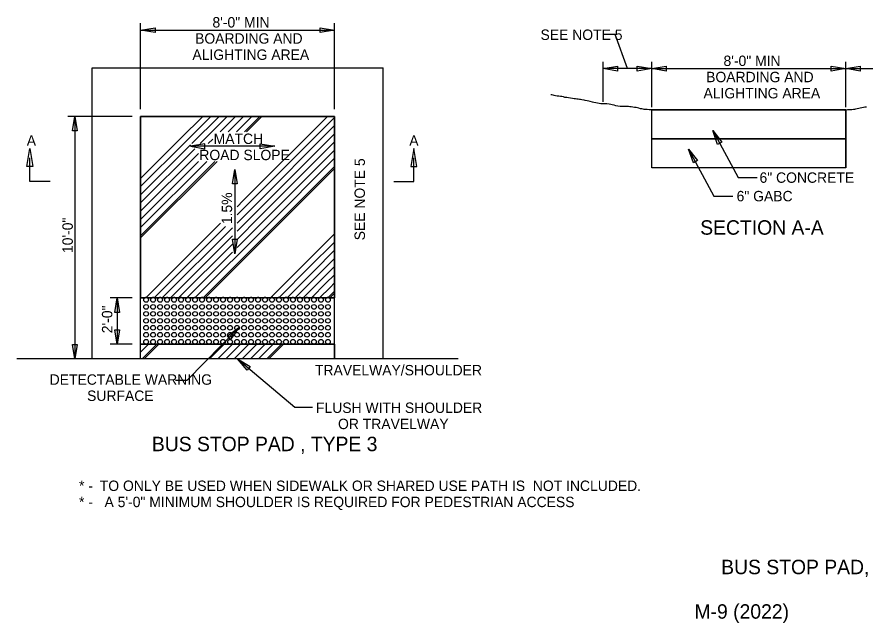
# Model space of a CAD drawing. Extents: x 1.8 to 18.1, y 0.6 to 10.4.
# Drawn here: x 1.85 to 9.18, y 0.57 to 5.82 of the extents above; entities that cross this region are included whole.
import ezdxf

# ---------------------------------------------------------------- set-up
doc = ezdxf.new("R2010")
doc.units = 0
for name, color, linetype in [('SD_P_Dimension Lines', 7, 'Continuous'), ('SD_P_Prop Object Lines', 7, 'Continuous'), ('SD_P_Shading', 7, 'Continuous'), ('SD_P_Subtitles', 7, 'Continuous'), ('SD_X_Exist Hidden Lines', 7, 'Continuous'), ('SD_X_Exist Object Lines', 7, 'Continuous'), ('SH_P_Sheet Border', 7, 'Continuous')]:
    doc.layers.add(name, color=color, linetype=linetype)

msp = doc.modelspace()

# ---------------------------------------------------------------- linework, layer by layer
at = {"layer": 'SD_P_Dimension Lines'}
for p, q in [((2.916, 5.0226), (2.916, 5.765)), ((4.5937, 5.0226), (4.5937, 5.765)), ((2.916, 5.705), (4.5937, 5.705)), ((7.0214, 5.6686), (6.9152, 5.6686)), ((7.1259, 5.3717), (7.0214, 5.6686)), ((6.9159, 5.0833), (6.9159, 5.4317)), ((7.3359, 5.0371), (7.3359, 5.4317)), ((9.0136, 5.0371), (9.0136, 5.4317)), ((7.3359, 5.3717), (6.9159, 5.3717)), ((7.3359, 5.3717), (9.0136, 5.3717)), ((9.0136, 5.3717), (9.4336, 5.3717)), ((2.8421, 4.958), (2.2869, 4.958)), ((2.3469, 4.958), (2.3469, 2.8609)), ((7.8644, 4.8365), (8.0835, 4.4295)), ((4.0757, 4.6996), (3.3462, 4.6996)), ((1.9324, 4.5245), (1.9582, 4.6808)), ((1.9582, 4.6808), (1.9849, 4.5246)), ((5.2788, 4.6808), (5.2521, 4.5246)), ((5.3046, 4.5245), (5.2788, 4.6808)), ((7.6552, 4.6765), (7.8742, 4.2695)), ((1.9582, 4.3939), (1.9582, 4.5999)), ((5.2788, 4.3939), (5.2788, 4.5999)), ((1.9849, 4.5246), (1.9324, 4.5245)), ((3.7299, 4.5001), (3.7299, 3.7707)), ((5.2521, 4.5246), (5.3046, 4.5245)), ((8.0835, 4.4295), (8.2478, 4.4295)), ((2.1322, 4.3939), (1.9582, 4.3939)), ((5.1048, 4.3939), (5.2788, 4.3939)), ((7.8742, 4.2695), (8.0385, 4.2695)), ((2.8421, 3.388), (2.653, 3.388)), ((2.713, 3.388), (2.713, 2.988)), ((3.3183, 2.6773), (3.7665, 3.1327)), ((2.8421, 2.988), (2.653, 2.988)), ((3.7549, 2.8609), (4.2489, 2.4415)), ((3.2183, 2.6773), (3.3183, 2.6773)), ((4.2489, 2.4415), (4.4018, 2.4415))]:
    msp.add_line(p, q, dxfattribs=at)
for points in [[(3.041, 5.6842), (2.916, 5.705), (3.041, 5.7258)], [(4.4687, 5.7258), (4.5937, 5.705), (4.4687, 5.6842)], [(7.0409, 5.3509), (6.9159, 5.3717), (7.0409, 5.3925)], [(7.2109, 5.3925), (7.3359, 5.3717), (7.2109, 5.3509)], [(7.4609, 5.3509), (7.3359, 5.3717), (7.4609, 5.3925)], [(8.8886, 5.3925), (9.0136, 5.3717), (8.8886, 5.3509)], [(9.1386, 5.3509), (9.0136, 5.3717), (9.1386, 5.3925)], [(2.3261, 4.833), (2.3469, 4.958), (2.3677, 4.833)], [(7.9054, 4.7165), (7.8644, 4.8365), (7.942, 4.7363)], [(3.4712, 4.7204), (3.3462, 4.6996), (3.4712, 4.6788)], [(3.9507, 4.7204), (4.0757, 4.6996), (3.9507, 4.6788)], [(7.6961, 4.5566), (7.6552, 4.6765), (7.7327, 4.5763)], [(3.7091, 4.3751), (3.7299, 4.5001), (3.7507, 4.3751)], [(3.7507, 3.8957), (3.7299, 3.7707), (3.7091, 3.8957)], [(2.6922, 3.263), (2.713, 3.388), (2.7338, 3.263)], [(2.7338, 3.113), (2.713, 2.988), (2.6922, 3.113)], [(3.6639, 3.0582), (3.7665, 3.1327), (3.6936, 3.029)], [(2.3677, 2.9859), (2.3469, 2.8609), (2.3261, 2.9859)], [(3.8367, 2.7641), (3.7549, 2.8609), (3.8636, 2.7958)]]:
    msp.add_lwpolyline(points, close=True, dxfattribs=at)
at = {"layer": 'SD_P_Prop Object Lines'}
for p, q in [((9.0136, 5.0149), (7.3359, 5.0149)), ((7.3359, 4.5149), (7.3359, 5.0149)), ((9.0136, 4.5149), (9.0136, 5.0149)), ((2.916, 3.2803), (2.916, 4.958)), ((2.916, 4.958), (4.5937, 4.958)), ((4.5937, 3.2803), (4.5937, 4.958)), ((9.0136, 4.7649), (7.3359, 4.7649)), ((9.0136, 4.5149), (7.3359, 4.5149)), ((4.5937, 3.388), (2.916, 3.388)), ((2.916, 2.8609), (2.916, 3.2803)), ((4.5937, 2.8609), (4.5937, 3.2803)), ((4.5937, 2.988), (2.916, 2.988)), ((5.6635, 2.8609), (1.8463, 2.8609))]:
    msp.add_line(p, q, dxfattribs=at)
at = {"layer": 'SD_P_Shading'}
for points in [[(7.3359, 5.0149), (9.0136, 5.0149), (9.0136, 4.7649), (7.3359, 4.7649)], [(2.916, 4.958), (4.5937, 4.958), (4.5937, 3.388), (2.916, 3.388)], [(7.3359, 4.7649), (9.0136, 4.7649), (9.0136, 4.5149), (7.3359, 4.5149)], [(2.916, 2.988), (4.5937, 2.988), (4.5937, 2.8609), (2.916, 2.8609)]]:
    msp.add_lwpolyline(points, close=True, dxfattribs=at)
at = {"layer": 'SD_X_Exist Hidden Lines'}
for p, q in [((2.496, 2.8609), (2.496, 5.378)), ((2.496, 5.378), (5.0137, 5.378)), ((5.0137, 2.8609), (5.0137, 5.378))]:
    msp.add_line(p, q, dxfattribs=at)
at = {"layer": 'SD_X_Exist Object Lines'}
for points in [[(7.3466, 5.012), (7.3359, 5.0149), (7.3231, 5.0162), (7.3129, 5.0162), (7.2976, 5.0175), (7.2873, 5.0175), (7.272, 5.0187), (7.2618, 5.02), (7.2516, 5.0238), (7.2401, 5.0251), (7.226, 5.029), (7.2145, 5.0315), (7.2005, 5.0353), (7.1864, 5.0366), (7.1737, 5.0392), (7.1596, 5.0405), (7.1481, 5.0417), (7.1341, 5.043), (7.1124, 5.0443), (7.1021, 5.0443), (7.0868, 5.0443), (7.0753, 5.0443), (7.0625, 5.0443), (7.0434, 5.0481), (7.0268, 5.0507), (7.0102, 5.0545), (6.9948, 5.0583), (6.9833, 5.0609), (6.9667, 5.0635), (6.9476, 5.066), (6.9335, 5.0673), (6.9195, 5.0686), (6.908, 5.0686), (6.8952, 5.0686), (6.8812, 5.0711), (6.8658, 5.0737), (6.8518, 5.0762), (6.8364, 5.0788), (6.825, 5.0813), (6.8032, 5.0865), (6.793, 5.0903), (6.779, 5.0941), (6.7611, 5.0967), (6.7509, 5.0992), (6.733, 5.1031), (6.7215, 5.1044), (6.7113, 5.1056), (6.6998, 5.1069), (6.6883, 5.1082), (6.6768, 5.1095), (6.664, 5.112), (6.6512, 5.1133), (6.6346, 5.1159), (6.6167, 5.1184), (6.6027, 5.121), (6.5848, 5.1235), (6.5746, 5.1274), (6.5593, 5.1299), (6.5478, 5.1312), (6.5337, 5.1325), (6.5197, 5.135), (6.5043, 5.1363), (6.4928, 5.1389), (6.4826, 5.1414), (6.4724, 5.144), (6.4647, 5.1465)], [(9.0074, 5.0132), (9.0181, 5.0161), (9.0308, 5.0174), (9.0411, 5.0174), (9.0564, 5.0187), (9.0666, 5.0187), (9.0819, 5.0199), (9.0922, 5.0212), (9.1024, 5.025), (9.1139, 5.0263), (9.1279, 5.0302), (9.1394, 5.0327), (9.1535, 5.0365), (9.1675, 5.0378), (9.1803, 5.0404), (9.1943, 5.0417)]]:
    msp.add_lwpolyline(points, dxfattribs=at)
for centre in [(2.9635, 3.3711), (3.0239, 3.3711), (3.0844, 3.3711), (3.1449, 3.3711), (3.2054, 3.3711), (3.2658, 3.3711), (3.3263, 3.3711), (3.3868, 3.3711), (3.4473, 3.3711), (3.5078, 3.3711), (3.5682, 3.3711), (3.6287, 3.3711), (3.6892, 3.3711), (3.7497, 3.3711), (3.8101, 3.3711), (3.8706, 3.3711), (3.9311, 3.3711), (3.9916, 3.3711), (4.052, 3.3711), (4.1125, 3.3711), (4.173, 3.3711), (4.2335, 3.3711), (4.294, 3.3711), (4.3544, 3.3711), (4.4149, 3.3711), (4.4754, 3.3711), (4.5359, 3.3711), (2.9635, 3.3107), (3.0239, 3.3107), (3.0844, 3.3107), (3.1449, 3.3107), (3.2054, 3.3107), (3.2658, 3.3107), (3.3263, 3.3107), (3.3868, 3.3107), (3.4473, 3.3107), (3.5078, 3.3107), (3.5682, 3.3107), (3.6287, 3.3107), (3.6892, 3.3107), (3.7497, 3.3107), (3.8101, 3.3107), (3.8706, 3.3107), (3.9311, 3.3107), (3.9916, 3.3107), (4.052, 3.3107), (4.1125, 3.3107), (4.173, 3.3107), (4.2335, 3.3107), (4.294, 3.3107), (4.3544, 3.3107), (4.4149, 3.3107), (4.4754, 3.3107), (4.5359, 3.3107), (2.9635, 3.2502), (3.0239, 3.2502), (3.0844, 3.2502), (3.1449, 3.2502), (3.2054, 3.2502), (3.2658, 3.2502), (3.3263, 3.2502), (3.3868, 3.2502), (3.4473, 3.2502), (3.5078, 3.2502), (3.5682, 3.2502), (3.6287, 3.2502), (3.6892, 3.2502), (3.7497, 3.2502), (3.8101, 3.2502), (3.8706, 3.2502), (3.9311, 3.2502), (3.9916, 3.2502), (4.052, 3.2502), (4.1125, 3.2502), (4.173, 3.2502), (4.2335, 3.2502), (4.294, 3.2502), (4.3544, 3.2502), (4.4149, 3.2502), (4.4754, 3.2502), (4.5359, 3.2502), (2.9635, 3.1897), (3.0239, 3.1897), (3.0844, 3.1897), (3.1449, 3.1897), (3.2054, 3.1897), (3.2658, 3.1897), (3.3263, 3.1897), (3.3868, 3.1897), (3.4473, 3.1897), (3.5078, 3.1897), (3.5682, 3.1897), (3.6287, 3.1897), (3.6892, 3.1897), (3.7497, 3.1897), (3.8101, 3.1897), (3.8706, 3.1897), (3.9311, 3.1897), (3.9916, 3.1897), (4.052, 3.1897), (4.1125, 3.1897), (4.173, 3.1897), (4.2335, 3.1897), (4.294, 3.1897), (4.3544, 3.1897), (4.4149, 3.1897), (4.4754, 3.1897), (4.5359, 3.1897), (2.9635, 3.1292), (2.9635, 3.0688), (3.0239, 3.1292), (3.0239, 3.0688), (3.0844, 3.1292), (3.0844, 3.0688), (3.1449, 3.1292), (3.1449, 3.0688), (3.2054, 3.1292), (3.2054, 3.0688), (3.2658, 3.1292), (3.2658, 3.0688), (3.3263, 3.1292), (3.3263, 3.0688), (3.3868, 3.1292), (3.3868, 3.0688), (3.4473, 3.1292), (3.4473, 3.0688), (3.5078, 3.1292), (3.5078, 3.0688), (3.5682, 3.1292), (3.5682, 3.0688), (3.6287, 3.1292), (3.6287, 3.0688), (3.6892, 3.1292), (3.6892, 3.0688), (3.7497, 3.1292), (3.7497, 3.0688), (3.8101, 3.1292), (3.8101, 3.0688), (3.8706, 3.1292), (3.8706, 3.0688), (3.9311, 3.1292), (3.9311, 3.0688), (3.9916, 3.1292), (3.9916, 3.0688), (4.052, 3.1292), (4.052, 3.0688), (4.1125, 3.1292), (4.1125, 3.0688), (4.173, 3.1292), (4.173, 3.0688), (4.2335, 3.1292), (4.2335, 3.0688), (4.294, 3.1292), (4.294, 3.0688), (4.3544, 3.1292), (4.3544, 3.0688), (4.4149, 3.1292), (4.4149, 3.0688), (4.4754, 3.1292), (4.4754, 3.0688), (4.5359, 3.1292), (4.5359, 3.0688), (2.9635, 3.0083), (3.0239, 3.0083), (3.0844, 3.0083), (3.1449, 3.0083), (3.2054, 3.0083), (3.2658, 3.0083), (3.3263, 3.0083), (3.3868, 3.0083), (3.4473, 3.0083), (3.5078, 3.0083), (3.5682, 3.0083), (3.6287, 3.0083), (3.6892, 3.0083), (3.7497, 3.0083), (3.8101, 3.0083), (3.8706, 3.0083), (3.9311, 3.0083), (3.9916, 3.0083), (4.052, 3.0083), (4.1125, 3.0083), (4.173, 3.0083), (4.2335, 3.0083), (4.294, 3.0083), (4.3544, 3.0083), (4.4149, 3.0083), (4.4754, 3.0083), (4.5359, 3.0083)]:
    msp.add_circle(centre, 0.0203, dxfattribs=at)
at = {"layer": 'SH_P_Sheet Border'}
for p, q in [((4.5937, 4.958), (2.916, 4.958)), ((2.916, 4.958), (2.916, 3.388)), ((3.2639, 4.7693), (3.4525, 4.958)), ((3.2992, 4.734), (3.5232, 4.958)), ((3.3593, 4.7234), (3.5939, 4.958)), ((3.4301, 4.7234), (3.6647, 4.958)), ((3.6028, 4.8254), (3.7354, 4.958)), ((3.6735, 4.8254), (3.8061, 4.958)), ((3.7442, 4.8254), (3.8768, 4.958)), ((3.803, 4.2302), (4.5309, 4.958)), ((3.8149, 4.8254), (3.9475, 4.958)), ((3.8326, 4.8254), (3.9652, 4.958)), ((3.8384, 4.1948), (4.5937, 4.9502)), ((4.5937, 3.388), (4.5937, 4.958)), ((3.8737, 4.1595), (4.5937, 4.8795)), ((2.916, 4.4215), (3.2639, 4.7693)), ((3.9091, 4.1241), (4.5937, 4.8087)), ((2.916, 4.3508), (3.2992, 4.734)), ((2.916, 4.2801), (3.3475, 4.7116)), ((3.5008, 4.7234), (3.539, 4.7616)), ((3.9444, 4.0887), (4.5937, 4.738)), ((2.916, 4.2094), (3.3838, 4.6772)), ((2.916, 4.1386), (3.4161, 4.6387)), ((3.9798, 4.0534), (4.5937, 4.6673)), ((2.9158, 4.0677), (3.4176, 4.5696)), ((2.916, 3.9088), (3.5767, 4.5696)), ((2.916, 3.9265), (3.559, 4.5696)), ((2.916, 3.9972), (3.4883, 4.5696)), ((4.0152, 4.018), (4.5937, 4.5966)), ((4.0505, 3.9827), (4.5937, 4.5259)), ((4.0594, 3.9738), (4.5937, 4.5082)), ((3.7497, 4.1769), (3.803, 4.2302)), ((3.7497, 4.1062), (3.8384, 4.1948)), ((3.7497, 4.0355), (3.8737, 4.1595)), ((3.7497, 3.9647), (3.9091, 4.1241)), ((3.7497, 3.894), (3.9444, 4.0887)), ((3.7497, 3.8233), (3.9798, 4.0534)), ((2.9642, 3.3913), (3.6063, 4.0334)), ((3.0329, 3.3894), (3.6504, 4.0068)), ((3.1022, 3.388), (3.71, 3.9958)), ((3.3885, 3.3914), (4.0152, 4.018)), ((3.4571, 3.3892), (4.0505, 3.9827)), ((3.4737, 3.3882), (4.0594, 3.9738)), ((3.1729, 3.3879), (3.71, 3.9251)), ((4.3422, 3.691), (4.5937, 3.9425)), ((3.2435, 3.3878), (3.71, 3.8543)), ((4.3776, 3.6556), (4.5937, 3.8718)), ((3.3146, 3.3882), (3.71, 3.7836)), ((4.4129, 3.6203), (4.5937, 3.8011)), ((4.0392, 3.388), (4.3422, 3.691)), ((4.4483, 3.5849), (4.5937, 3.7304)), ((4.1133, 3.3914), (4.3776, 3.6556)), ((4.182, 3.3894), (4.4129, 3.6203)), ((4.4836, 3.5496), (4.5937, 3.6597)), ((4.2513, 3.388), (4.4483, 3.5849)), ((4.3219, 3.3879), (4.4836, 3.5496)), ((4.519, 3.5142), (4.5937, 3.589)), ((4.3927, 3.388), (4.519, 3.5142)), ((4.4634, 3.388), (4.5543, 3.4789)), ((4.5543, 3.4789), (4.5937, 3.5183)), ((4.5897, 3.4435), (4.5937, 3.4476)), ((2.916, 3.388), (2.9521, 3.388)), ((2.9749, 3.388), (3.0125, 3.388)), ((3.0353, 3.388), (3.073, 3.388)), ((3.0958, 3.388), (3.1335, 3.388)), ((3.1563, 3.388), (3.194, 3.388)), ((3.2168, 3.388), (3.2544, 3.388)), ((3.2772, 3.388), (3.3149, 3.388)), ((3.3377, 3.388), (3.3754, 3.388)), ((3.3982, 3.388), (3.4359, 3.388)), ((3.4587, 3.388), (3.4964, 3.388)), ((3.5192, 3.388), (3.5568, 3.388)), ((3.5796, 3.388), (3.6173, 3.388)), ((3.6401, 3.388), (3.6778, 3.388)), ((3.7006, 3.388), (3.7383, 3.388)), ((3.7611, 3.388), (3.7987, 3.388)), ((3.8215, 3.388), (3.8592, 3.388)), ((3.882, 3.388), (3.9197, 3.388)), ((3.9425, 3.388), (3.9802, 3.388)), ((4.003, 3.388), (4.0406, 3.388)), ((4.0634, 3.388), (4.1011, 3.388)), ((4.1239, 3.388), (4.1616, 3.388)), ((4.1844, 3.388), (4.2221, 3.388)), ((4.2449, 3.388), (4.2826, 3.388)), ((4.3054, 3.388), (4.343, 3.388)), ((4.3658, 3.388), (4.4035, 3.388)), ((4.4263, 3.388), (4.464, 3.388)), ((4.4868, 3.388), (4.5245, 3.388)), ((4.5375, 3.3913), (4.5896, 3.4434)), ((4.5473, 3.388), (4.5937, 3.388)), ((4.5518, 3.3879), (4.5937, 3.4299)), ((2.916, 2.9189), (2.9851, 2.988)), ((2.9287, 2.8609), (3.0558, 2.988)), ((2.9466, 2.8611), (3.0735, 2.988)), ((3.5121, 2.8609), (3.6392, 2.988)), ((3.5828, 2.8609), (3.7099, 2.988)), ((3.6535, 2.8609), (3.7806, 2.988)), ((3.7242, 2.8609), (3.8513, 2.988)), ((3.7949, 2.8609), (3.922, 2.988)), ((3.8656, 2.8609), (3.9927, 2.988)), ((3.9363, 2.8609), (4.0634, 2.988)), ((4.007, 2.8609), (4.1341, 2.988)), ((4.0247, 2.8609), (4.1518, 2.988)), ((4.5902, 2.8606), (4.5937, 2.8642))]:
    msp.add_line(p, q, dxfattribs=at)
for centre in [(2.9635, 3.3711), (3.0239, 3.3711), (3.0844, 3.3711), (3.1449, 3.3711), (3.2054, 3.3711), (3.2658, 3.3711), (3.3263, 3.3711), (3.3868, 3.3711), (3.4473, 3.3711), (3.5078, 3.3711), (3.5682, 3.3711), (3.6287, 3.3711), (3.6892, 3.3711), (3.7497, 3.3711), (3.8101, 3.3711), (3.8706, 3.3711), (3.9311, 3.3711), (3.9916, 3.3711), (4.052, 3.3711), (4.1125, 3.3711), (4.173, 3.3711), (4.2335, 3.3711), (4.294, 3.3711), (4.3544, 3.3711), (4.4149, 3.3711), (4.4754, 3.3711), (4.5359, 3.3711)]:
    msp.add_arc(centre, 0.0203, 55.87813, 124.12187, dxfattribs=at)

# ---------------------------------------------------------------- texts
at = {"layer": 'SD_P_Dimension Lines'}
for s, height, p in [('MATCH', 0.09, (3.5474, 4.72)), ('ROAD SLOPE', 0.09, (3.4237, 4.58)), ('6" CONCRETE', 0.09, (8.2685, 4.384)), ('6" GABC', 0.09, (8.0705, 4.2238)), ('* -', 0.09, (2.383, 1.7175)), ('TO ONLY BE USED WHEN SIDEWALK OR SHARED USE PATH IS  NOT INCLUDED.', 0.09, (2.563, 1.7175)), ('* -   A 5\'-0" MINIMUM SHOULDER IS REQUIRED FOR PEDESTRIAN ACCESS', 0.09, (2.383, 1.5775)), ('BUS STOP PAD, TYPES 1, 2 & 3', 0.125, (7.9369, 0.9973)), ('M-9 (2022)', 0.125, (7.706, 0.6123))]:
    msp.add_text(s, height=height, dxfattribs=at).set_placement(p)
msp.add_text('1.5%', height=0.09, rotation=90, dxfattribs=at).set_placement((3.7074, 4.0261))
at = {"layer": 'SD_P_Subtitles'}
for s, p in [('SECTION A-A', (7.7556, 3.935)), ('BUS STOP PAD , TYPE 3', (3.0133, 2.0617))]:
    msp.add_text(s, height=0.125, dxfattribs=at).set_placement(p)
at = {"layer": 'SH_P_Sheet Border'}
for s, p in [('8\'-0" MIN', (3.5371, 5.7278)), ('BOARDING AND', (3.3871, 5.5878)), ('SEE NOTE 5', (6.3744, 5.6203)), ('ALIGHTING AREA', (3.364, 5.4478)), ('8\'-0" MIN', (7.957, 5.3945)), ('BOARDING AND', (7.8069, 5.2545)), ('ALIGHTING AREA', (7.7839, 5.1145)), ('A', (1.9308, 4.7049)), ('A', (5.2393, 4.7049)), ('TRAVELWAY/SHOULDER', (4.4238, 2.7178)), ('DETECTABLE WARNING', (2.1291, 2.6366)), ('SURFACE', (2.4529, 2.4966)), ('FLUSH WITH SHOULDER', (4.4326, 2.3927)), ('OR TRAVELWAY', (4.6232, 2.2527))]:
    msp.add_text(s, height=0.09, dxfattribs=at).set_placement(p)
for s, p in [('SEE NOTE 5', (4.8559, 3.8866)), ('10\'-0"', (2.3292, 3.7762)), ('2\'-0"', (2.6711, 3.0826))]:
    msp.add_text(s, height=0.09, rotation=90, dxfattribs=at).set_placement(p)

doc.saveas('drawing.dxf')
